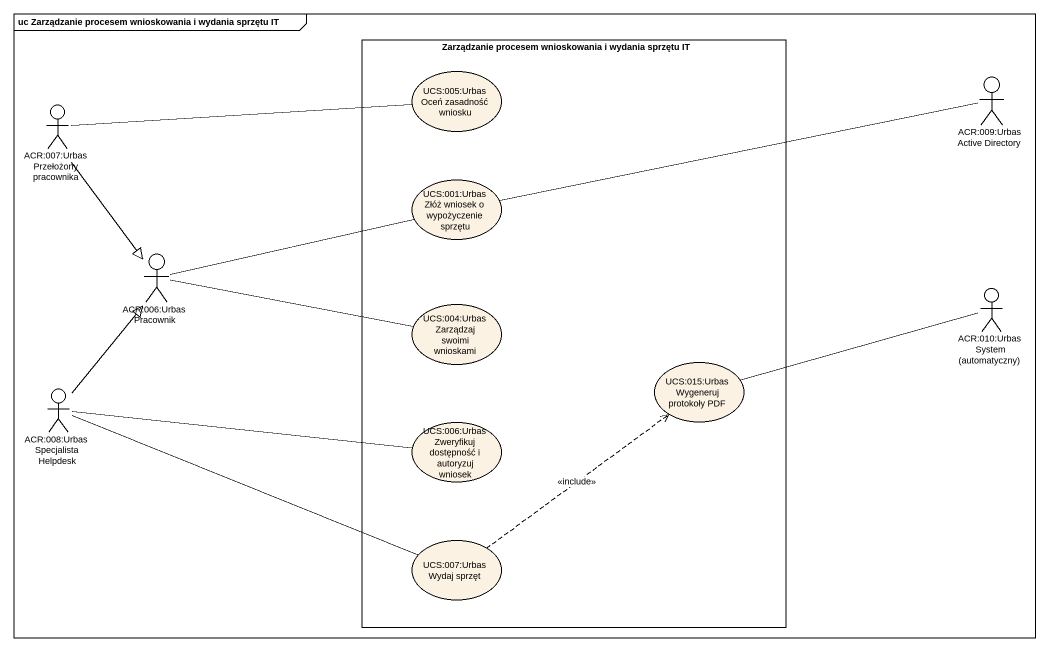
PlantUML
@startuml
mainframe uc Zarządzanie procesem wnioskowania i wydania sprzętu IT
rectangle "Zarządzanie procesem wnioskowania i wydania sprzętu IT" as Zarządzanie_procesem {
  usecase "UCS:005:Urbas Oceń zasadność wniosku" as UCS_005_Urbas_Oceń
  usecase "UCS:001:Urbas Złóż wniosek o wypożyczenie sprzętu" as UCS_001_Urbas_Złóż_wniosek
  usecase "UCS:004:Urbas Zarządzaj swoimi wnioskami" as UCS_004_Urbas_Zarządzaj
  usecase "UCS:015:Urbas Wygeneruj protokoły PDF" as UCS_015_Urbas_Wygeneruj
  usecase "UCS:006:Urbas Zweryfikuj dostępność i autoryzuj wniosek" as UCS_006_Urbas_Zweryfikuj
  usecase "UCS:007:Urbas Wydaj sprzęt" as UCS_007_Urbas_Wydaj_sprzęt
}
actor "ACR:007:Urbas Przełożony pracownika" as ACR_007_Urbas_Przełożony
actor "ACR:009:Urbas Active Directory" as ACR_009_Urbas_Active
actor "ACR:006:Urbas Pracownik" as ACR_006_Urbas_Pracownik
actor "ACR:010:Urbas System (automatyczny)" as ACR_010_Urbas_System
actor "ACR:008:Urbas Specjalista Helpdesk" as ACR_008_Urbas_Specjalista
ACR_007_Urbas_Przełożony -right- UCS_005_Urbas_Oceń
ACR_007_Urbas_Przełożony --|> ACR_006_Urbas_Pracownik
ACR_009_Urbas_Active -left- UCS_001_Urbas_Złóż_wniosek
ACR_006_Urbas_Pracownik -right- UCS_001_Urbas_Złóż_wniosek
ACR_006_Urbas_Pracownik -right- UCS_004_Urbas_Zarządzaj
ACR_010_Urbas_System -left- UCS_015_Urbas_Wygeneruj
ACR_008_Urbas_Specjalista -up-|> ACR_006_Urbas_Pracownik
ACR_008_Urbas_Specjalista -right- UCS_006_Urbas_Zweryfikuj
ACR_008_Urbas_Specjalista -right- UCS_007_Urbas_Wydaj_sprzęt
UCS_007_Urbas_Wydaj_sprzęt .up.> UCS_015_Urbas_Wygeneruj : <<include>>
@enduml
